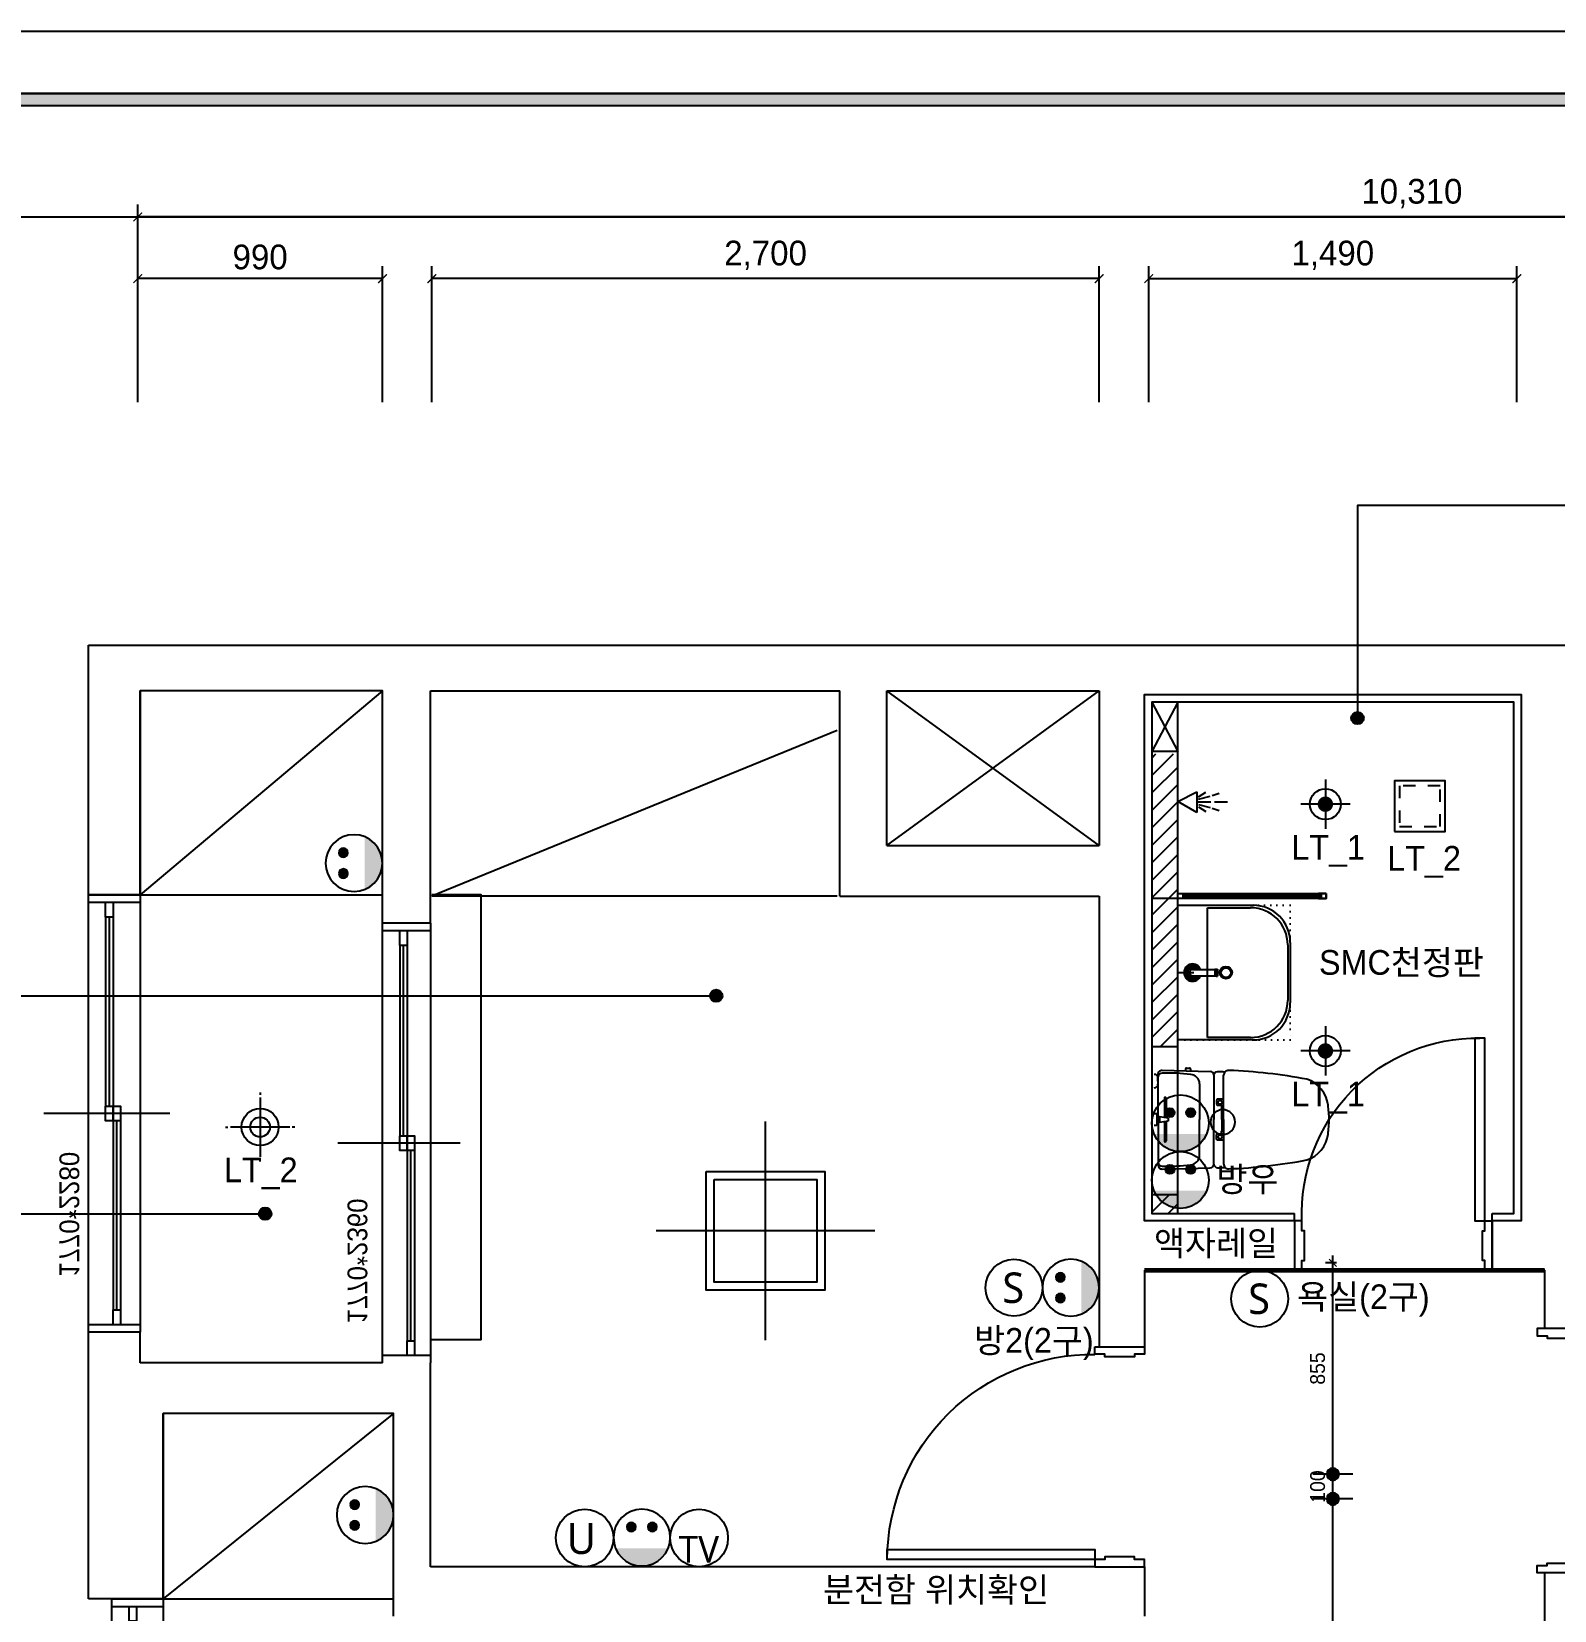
# Model space of a CAD drawing. Header units: inches. Extents: x 47110 to 180628, y 8205 to 35062.
# Drawn here: x 73339 to 79500, y 28002 to 34393 of the extents above; entities that cross this region are included whole.
import ezdxf
from ezdxf.enums import TextEntityAlignment as Align

# ---------------------------------------------------------------- set-up
doc = ezdxf.new("R2010")
doc.units = ezdxf.units.IN
doc.header["$LTSCALE"] = 100
doc.header["$MEASUREMENT"] = 0
doc.header["$PDSIZE"] = 700.071425
for name, pattern in [('DOT', [0.25, 0, -0.25]), ('HID', [2.5, 1.5, -1]), ('HID2', [1, 0.5, -0.5]), ('HIDDEN', [0.375, 0.25, -0.125])]:
    doc.linetypes.add(name, pattern=pattern)
for name, color, linetype in [('0-ELC TEXT', 7, 'Continuous'), ('03-WAL NEW', 3, 'Continuous'), ('06-FUR', 6, 'Continuous'), ('06-LIGHT', 4, 'Continuous'), ('07-DIM', 1, 'Continuous'), ('08-HAT', 8, 'Continuous'), ('3.기호.계단선', 30, 'Continuous'), ('BATH', 4, 'Continuous'), ('C-WALL1', 2, 'Continuous'), ('CEIL-DOOR', 6, 'Continuous'), ('CEIL-LIGHT', 7, 'Continuous'), ('CO-BATH', 6, 'Continuous'), ('CO-DO-FR', 7, 'Continuous'), ('CO-DOOR', 8, 'Continuous'), ('F-SYM', 7, 'Continuous'), ('fin', 5, 'Continuous'), ('FORM(YOURNAME)-11', 1, 'Continuous'), ('HAT', 8, 'Continuous'), ('HL', 6, 'HIDDEN'), ('RC-LIGHT', 7, 'Continuous'), ('U-LANP', 6, 'Continuous'), ('WAL NEW', 3, 'Continuous'), ('도면층2', 2, 'Continuous'), ('도면층4', 4, 'Continuous'), ('도면층5', 5, 'Continuous'), ('도면층8', 8, 'Continuous'), ('설비', 140, 'Continuous')]:
    doc.layers.add(name, color=color, linetype=linetype)
doc.styles.add('HY 울릉도 L', font='')
doc.styles.get("Standard").update_dxf_attribs({"font": 'txt.shx', "bigfont": 'whgtxt.shx'})
doc.styles.add('YOURNAME', font='HY울릉도M.TTF')
doc.styles.add('마감재', font='stylu.ttf')
doc.styles.add('코레일둥고', font='Korail_Round_Gothic_Medium.ttf')
doc.styles.get('HY 울릉도 L').set_extended_font_data('HY울릉도L')
doc.linetypes.add('TRACKS', pattern='A,0.15,[130,ltypeshp.shx,S=0.25,R=0,X=0,Y=0],0.15', length=0.3)
doc.dimstyles.new('30', dxfattribs={"dimscale": 30, "dimtxt": 2, "dimasz": 1, "dimexe": 1, "dimexo": 1, "dimgap": 1, "dimtad": 1, "dimdec": 0, "dimrnd": 0.05, "dimdsep": 46, "dimlunit": 6, "dimtxsty": 'HY 울릉도 L', "dimblk": 'ARCHTICK', "dimcen": 2.5, "dimdle": 1, "dimclrd": 133, "dimclre": 133, "dimclrt": 30, "dimadec": 0, "dimazin": 0, "dimtfac": 1, "dimtdec": 0, "dimtix": 1, "dimtmove": 2, "dimatfit": 3, "dimldrblk": 'ARCHTICK', "dimfxl": 1, "dimlwd": -1, "dimlwe": -1, "dimarcsym": 0})
doc.dimstyles.new('벽치수 Copy of DIM-50', dxfattribs={"dimscale": 50, "dimtxt": 2, "dimasz": 0.7, "dimexe": 1, "dimexo": 1, "dimgap": 0.7, "dimtad": 1, "dimdec": 0, "dimzin": 1, "dimdsep": 46, "dimlunit": 6, "dimtxsty": '마감재', "dimblk": 'ARCHTICK', "dimcen": -0.09, "dimclrd": 256, "dimclre": 256, "dimclrt": 3, "dimadec": 0, "dimazin": 0, "dimtfac": 1, "dimtdec": 0, "dimtix": 1, "dimtmove": 2, "dimatfit": 0, "dimldrblk": 'ARCHTICK', "dimfxl": 1, "dimtolj": 1, "dimtzin": 0, "dimarcsym": 0})
pattern_1 = [(45, (21832.62, -50), (-35.35534, 35.35534), [])]

# ---------------------------------------------------------------- blocks, each defined once
blk = doc.blocks.new('FORM-PLAN')
at = {"layer": 'FORM(YOURNAME)-11'}
h = blk.add_hatch(color=256, dxfattribs=at)
h.dxf.hatch_style = 1
h.paths.add_polyline_path([(-71444, 55115), (10556, 55115), (10556, 54915), (-71444, 54915)])
h.paths.add_polyline_path([(-71444, -2085), (10556, -2085), (10556, -2285), (-71444, -2285)])
at = {"layer": 'Defpoints', "color": 158}
for points in [[(-71444, -2285), (10556, -2285), (10556, 55115), (-71444, 55115)], [(-69444, 53115), (-64, 53115), (-64, 1215), (-69444, 1215)]]:
    blk.add_lwpolyline(points, close=True, dxfattribs=at)
at = {"layer": 'FORM(YOURNAME)-11', "color": 250}
blk.add_lwpolyline([(-72444, -3285), (11556, -3285), (11556, 56115), (-72444, 56115)], close=True, dxfattribs=at)
at = {"layer": 'FORM(YOURNAME)-11'}
blk.add_lwpolyline([(-71444, 55115), (10556, 55115), (10556, 54915), (-71444, 54915)], close=True, dxfattribs=at)
at = {"layer": 'FORM(YOURNAME)-11', "color": 3, "style": 'YOURNAME'}
for tag, height, p in [('1', 450, (9905, 18188)), ('2', 450, (9905, 17544)), ('3', 450, (9905, 16257)), ('4', 450, (9905, 14326)), ('5', 515, (9905, 12009)), ('6', 515, (9905, 9757)), ('7', 515, (9905, 7504)), ('8', 515, (9905, 5252)), ('9', 515, (9905, 2999)), ('10', 515, (5655, 811)), ('11', 515, (9905, 747)), ('12', 515, (5655, -1441)), ('13', 515, (9905, -1441))]:
    blk.add_attdef(tag, text='', height=height, dxfattribs=at).set_placement(p, align=Align.MIDDLE_RIGHT)
blk = doc.blocks.new('_ArchTick')
at = {"color": 0, "linetype": 'ByBlock', "const_width": 0.15}
blk.add_lwpolyline([(-0.5, -0.5), (0.5, 0.5)], dxfattribs=at)
blk = doc.blocks.new('*D35')
at = {"layer": '07-DIM', "lineweight": -2, "transparency": 16777216}
for p, q in [((73768.8, 32892.6), (73768.8, 33692.6)), ((84078.8, 32892.6), (84078.8, 33692.6)), ((84078.8, 33642.6), (73768.8, 33642.6))]:
    blk.add_line(p, q, dxfattribs=at)
at = {"layer": 'Defpoints', "color": 0, "transparency": 16777216}
for p in [(73768.8, 33642.6), (73768.8, 32842.6), (84078.8, 32842.6)]:
    blk.add_point(p, dxfattribs=at)
at = {"layer": '07-DIM', "lineweight": -2, "transparency": 16777216, "xscale": 35, "yscale": 35, "zscale": 35, "rotation": 180}
blk.add_blockref('_ArchTick', (73768.8, 33642.6), dxfattribs=at)
at = {"layer": '07-DIM', "lineweight": -2, "transparency": 16777216, "xscale": 35, "yscale": 35, "zscale": 35}
blk.add_blockref('_ArchTick', (84078.8, 33642.6), dxfattribs=at)
at = {"layer": '07-DIM', "color": 3, "transparency": 16777216, "insert": (78923.8, 33736.9), "char_height": 100, "attachment_point": 5, "style": '마감재'}
blk.add_mtext('\\A1;10,310', dxfattribs=at)
blk = doc.blocks.new('*D36')
at = {"layer": '07-DIM', "lineweight": -2, "transparency": 16777216}
for p, q in [((74958.8, 32892.6), (74958.8, 33442.6)), ((77658.8, 32892.6), (77658.8, 33442.6)), ((77658.8, 33392.6), (74958.8, 33392.6))]:
    blk.add_line(p, q, dxfattribs=at)
at = {"layer": 'Defpoints', "color": 0, "transparency": 16777216}
for p in [(74958.8, 33392.6), (74958.8, 32842.6), (77658.8, 32842.6)]:
    blk.add_point(p, dxfattribs=at)
at = {"layer": '07-DIM', "lineweight": -2, "transparency": 16777216, "xscale": 35, "yscale": 35, "zscale": 35, "rotation": 180}
blk.add_blockref('_ArchTick', (74958.8, 33392.6), dxfattribs=at)
at = {"layer": '07-DIM', "lineweight": -2, "transparency": 16777216, "xscale": 35, "yscale": 35, "zscale": 35}
blk.add_blockref('_ArchTick', (77658.8, 33392.6), dxfattribs=at)
at = {"layer": '07-DIM', "color": 3, "transparency": 16777216, "insert": (76308.8, 33486.9), "char_height": 100, "attachment_point": 5, "style": '마감재'}
blk.add_mtext('\\A1;2,700', dxfattribs=at)
blk = doc.blocks.new('*D37')
at = {"layer": '07-DIM', "lineweight": -2, "transparency": 16777216}
for p, q in [((73768.8, 32892.6), (73768.8, 33442.6)), ((74758.8, 32892.6), (74758.8, 33442.6)), ((74758.8, 33392.6), (73768.8, 33392.6))]:
    blk.add_line(p, q, dxfattribs=at)
at = {"layer": 'Defpoints', "color": 0, "transparency": 16777216}
for p in [(73768.8, 33392.6), (73768.8, 32842.6), (74758.8, 32842.6)]:
    blk.add_point(p, dxfattribs=at)
at = {"layer": '07-DIM', "lineweight": -2, "transparency": 16777216, "xscale": 35, "yscale": 35, "zscale": 35, "rotation": 180}
blk.add_blockref('_ArchTick', (73768.8, 33392.6), dxfattribs=at)
at = {"layer": '07-DIM', "lineweight": -2, "transparency": 16777216, "xscale": 35, "yscale": 35, "zscale": 35}
blk.add_blockref('_ArchTick', (74758.8, 33392.6), dxfattribs=at)
at = {"layer": '07-DIM', "color": 3, "transparency": 16777216, "insert": (74263.8, 33479.6), "char_height": 100, "attachment_point": 5, "style": '마감재'}
blk.add_mtext('\\A1;990', dxfattribs=at)
blk = doc.blocks.new('*D38')
at = {"layer": '07-DIM', "lineweight": -2, "transparency": 16777216}
for p, q in [((77858.8, 32892.6), (77858.8, 33442.6)), ((79348.8, 32892.6), (79348.8, 33442.6)), ((77858.8, 33392.6), (79348.8, 33392.6))]:
    blk.add_line(p, q, dxfattribs=at)
at = {"layer": 'Defpoints', "color": 0, "transparency": 16777216}
for p in [(79348.8, 33392.6), (77858.8, 32842.6), (79348.8, 32842.6)]:
    blk.add_point(p, dxfattribs=at)
at = {"layer": '07-DIM', "lineweight": -2, "transparency": 16777216, "xscale": 35, "yscale": 35, "zscale": 35, "rotation": 180}
blk.add_blockref('_ArchTick', (77858.8, 33392.6), dxfattribs=at)
at = {"layer": '07-DIM', "lineweight": -2, "transparency": 16777216, "xscale": 35, "yscale": 35, "zscale": 35}
blk.add_blockref('_ArchTick', (79348.8, 33392.6), dxfattribs=at)
at = {"layer": '07-DIM', "color": 3, "transparency": 16777216, "insert": (78603.8, 33486.9), "char_height": 100, "attachment_point": 5, "style": '마감재'}
blk.add_mtext('\\A1;1,490', dxfattribs=at)
blk = doc.blocks.new('fffsere')
blk.add_circle((58066.1, 29948.7), 50)
at = {"layer": 'C-WALL1'}
for p, q in [((61271.1, 30753.7), (61271.1, 31693.7)), ((61271.1, 28148.7), (61271.1, 28973.7))]:
    blk.add_line(p, q, dxfattribs=at)
at = {"layer": 'CO-DO-FR'}
for points in [[(56976.1, 29548.7), (56976.1, 29348.7), (57006.1, 29348.7), (57006.1, 29388.7), (57016.1, 29388.7), (57016.1, 29508.7), (57006.1, 29508.7), (57006.1, 29548.7), (56976.1, 29548.7)], [(57776.1, 29548.7), (57776.1, 29348.7), (57746.1, 29348.7), (57746.1, 29388.7), (57736.1, 29388.7), (57736.1, 29508.7), (57746.1, 29508.7), (57746.1, 29548.7), (57776.1, 29548.7)], [(56593.6, 29113.7), (56793.6, 29113.7), (56793.6, 29083.7), (56753.6, 29083.7), (56753.6, 29073.7), (56633.6, 29073.7), (56633.6, 29083.7), (56593.6, 29083.7), (56593.6, 29113.7)], [(58583.6, 29038.7), (58383.6, 29038.7), (58383.6, 29008.7), (58423.6, 29008.7), (58423.6, 28998.7), (58543.6, 28998.7), (58543.6, 29008.7), (58583.6, 29008.7), (58583.6, 29038.7)], [(58583.6, 28148.7), (58383.6, 28148.7), (58383.6, 28178.7), (58423.6, 28178.7), (58423.6, 28188.7), (58543.6, 28188.7), (58543.6, 28178.7), (58583.6, 28178.7), (58583.6, 28148.7)], [(56593.6, 28123.7), (56793.6, 28123.7), (56793.6, 28153.7), (56753.6, 28153.7), (56753.6, 28163.7), (56633.6, 28163.7), (56633.6, 28153.7), (56593.6, 28153.7), (56593.6, 28123.7)]]:
    blk.add_lwpolyline(points, close=True, dxfattribs=at)
at = {"layer": 'CO-DOOR'}
for points in [[(57046.1, 30288.7), (57046.1, 29548.7), (57006.1, 29548.7), (57006.1, 30288.7)], [(59423.6, 28218.7), (58583.6, 28218.7), (58583.6, 28178.7), (59423.6, 28178.7)]]:
    blk.add_lwpolyline(points, close=True, dxfattribs=at)
for centre, radius, start, end in [((57036.1, 29578.1), 710.6, 357.62404, 90.80632), ((58592, 28177.2), 831.5, 0.10143, 90.58474)]:
    blk.add_arc(centre, radius, start, end, dxfattribs=at)
at = {"layer": '도면층2'}
for p, q in [((62656.1, 31878.7), (51823.6, 31878.7)), ((62656.1, 30868.7), (62656.1, 31878.7)), ((59426.1, 31693.7), (58566.1, 31693.7)), ((58566.1, 31693.7), (58566.1, 31068.7)), ((59426.1, 31068.7), (59426.1, 31693.7)), ((59616.1, 30863.7), (59616.1, 31693.7)), ((61271.1, 31693.7), (59616.1, 31693.7)), ((61466.1, 30753.7), (61466.1, 31693.7)), ((61466.1, 31693.7), (62446.1, 31693.7)), ((62446.1, 30868.7), (62446.1, 31693.7)), ((59426.1, 31068.7), (58566.1, 31068.7)), ((62446.1, 30868.7), (62656.1, 30868.7)), ((59616.1, 30863.7), (58566.1, 30863.7)), ((58566.1, 30863.7), (58566.1, 29038.7)), ((61271.1, 30753.7), (61466.1, 30753.7)), ((56976.1, 29548.7), (56976.1, 29348.7)), ((57776.1, 29548.7), (57776.1, 29348.7)), ((56763.6, 29113.7), (56763.6, 29348.7)), ((56763.6, 29348.7), (56976.1, 29348.7)), ((57776.1, 29348.7), (58383.6, 29348.7)), ((58383.6, 29348.7), (58383.6, 29038.7)), ((62446.1, 28973.7), (62446.1, 29098.7)), ((62446.1, 29098.7), (62656.1, 29098.7)), ((62656.1, 28018.7), (62656.1, 29098.7)), ((58583.6, 29038.7), (58383.6, 29038.7)), ((61466.1, 28973.7), (62446.1, 28973.7)), ((61421.1, 27948.7), (61421.1, 28768.7)), ((61421.1, 28768.7), (62353.6, 28768.7)), ((62353.6, 28018.7), (62353.6, 28768.7)), ((56763.6, 27893.7), (56763.6, 28123.7)), ((58383.6, 28148.7), (58383.6, 27948.7)), ((58583.6, 28148.7), (61271.1, 28148.7)), ((62353.6, 28018.7), (62656.1, 28018.7)), ((62353.6, 28018.7), (62561.1, 28018.7))]:
    blk.add_line(p, q, dxfattribs=at)
for points in [[(57776.1, 29548.7), (58383.6, 29548.7), (58383.6, 31678.7), (56858.6, 31678.7), (56858.6, 29548.7), (56976.1, 29548.7)], [(56976.1, 29348.7), (56763.6, 29348.7)], [(58383.6, 29348.7), (57776.1, 29348.7)]]:
    blk.add_lwpolyline(points, dxfattribs=at)
at = {"layer": '도면층4'}
for p, q in [((62656.1, 30868.7), (62446.1, 30868.7)), ((62446.1, 30868.7), (62446.1, 29098.7)), ((62656.1, 29098.7), (62656.1, 30868.7)), ((62656.1, 30838.7), (62446.1, 30838.7)), ((61271.1, 30753.7), (61271.1, 28973.7)), ((61466.1, 28973.7), (61466.1, 30753.7)), ((62571.1, 30013.7), (62571.1, 30778.7)), ((61466.1, 30723.7), (61271.1, 30723.7)), ((61381.1, 29893.7), (61381.1, 30663.7)), ((62326.1, 29983.7), (62836.1, 29983.7)), ((62541.1, 29188.7), (62541.1, 29953.7)), ((61151.1, 29863.7), (61646.1, 29863.7)), ((61351.1, 29063.7), (61351.1, 29833.7)), ((56976.1, 29348.7), (56976.1, 29548.7)), ((56976.1, 29548.7), (56976.1, 29348.7)), ((57776.1, 29548.7), (57776.1, 29348.7)), ((62446.1, 29128.7), (62656.1, 29128.7)), ((62446.1, 29098.7), (62656.1, 29098.7)), ((58583.6, 29038.7), (58383.6, 29038.7)), ((61271.1, 29003.7), (61466.1, 29003.7)), ((62561.1, 28018.7), (62353.6, 28018.7)), ((62353.6, 28018.7), (62353.6, 25568.7)), ((62561.1, 25568.7), (62561.1, 28018.7)), ((62561.1, 27988.7), (62353.6, 27988.7))]:
    blk.add_line(p, q, dxfattribs=at)
for points in [[(62556.1, 30778.7), (62586.1, 30778.7), (62586.1, 30838.7), (62556.1, 30838.7)], [(61366.1, 30663.7), (61396.1, 30663.7), (61396.1, 30723.7), (61366.1, 30723.7)], [(62526.1, 29953.7), (62556.1, 29953.7), (62556.1, 30013.7), (62526.1, 30013.7)], [(62556.1, 29953.7), (62586.1, 29953.7), (62586.1, 30013.7), (62556.1, 30013.7)], [(61336.1, 29833.7), (61366.1, 29833.7), (61366.1, 29893.7), (61336.1, 29893.7)], [(61366.1, 29833.7), (61396.1, 29833.7), (61396.1, 29893.7), (61366.1, 29893.7)], [(62526.1, 29128.7), (62556.1, 29128.7), (62556.1, 29188.7), (62526.1, 29188.7)], [(61336.1, 29003.7), (61366.1, 29003.7), (61366.1, 29063.7), (61336.1, 29063.7)], [(62461.1, 27928.7), (62491.1, 27928.7), (62491.1, 27988.7), (62461.1, 27988.7)]]:
    blk.add_lwpolyline(points, close=True, dxfattribs=at)
at = {"layer": '도면층5'}
for p, q in [((62556.1, 30778.7), (62556.1, 30013.7)), ((62586.1, 30778.7), (62586.1, 30013.7)), ((61366.1, 30663.7), (61366.1, 29893.7)), ((61396.1, 30663.7), (61396.1, 29893.7)), ((62526.1, 29953.7), (62526.1, 29188.7)), ((62556.1, 29953.7), (62556.1, 29188.7)), ((61336.1, 29833.7), (61336.1, 29063.7)), ((61366.1, 29833.7), (61366.1, 29063.7))]:
    blk.add_line(p, q, dxfattribs=at)
at = {"layer": '도면층8'}
for p, q in [((58566.1, 31068.7), (59426.1, 31693.7)), ((59426.1, 31068.7), (58566.1, 31693.7))]:
    blk.add_line(p, q, dxfattribs=at)
at = {"layer": '도면층4', "style": '코레일둥고'}
for s, p in [('1770*2280', (62773.1, 29322.1)), ('1770*2360', (61607.5, 29133.2))]:
    blk.add_text(s, height=80, rotation=90, dxfattribs=at).set_placement(p)
blk = doc.blocks.new('FFFF')
at = {"layer": 'WAL NEW'}
h = blk.add_hatch(dxfattribs=at)
h.set_pattern_fill('_USER', color=256, scale=50, angle=45, pattern_type=0)
h.set_pattern_definition(pattern_1)
h.paths.add_polyline_path([(77853.6, 30883.7), (77748.6, 30883.7), (77748.6, 31468.7), (77853.6, 31468.7)])
h = blk.add_hatch(dxfattribs=at)
h.set_pattern_fill('_USER', color=8, scale=50, angle=45, pattern_type=0)
h.set_pattern_definition(pattern_1)
h.paths.add_polyline_path([(77748.6, 30883.7), (77748.6, 30283.7), (77853.6, 30283.7), (77853.6, 30311.2), (77853.6, 30856.2), (77853.6, 30883.7)])
h.paths.add_polyline_path([(77748.6, 29683.7), (77748.6, 29608.7), (77853.6, 29608.7), (77853.6, 29683.7)])
at = {"color": 8}
blk.add_line((77853.6, 30583.7), (77918.6, 30583.7), dxfattribs=at)
at = {"layer": '03-WAL NEW'}
for p, q in [((77853.6, 29608.7), (77853.6, 31678.7)), ((77853.6, 30883.7), (77748.6, 30883.7)), ((77853.6, 30283.7), (77748.6, 30283.7)), ((77853.6, 29683.7), (77748.6, 29683.7))]:
    blk.add_line(p, q, dxfattribs=at)
blk.add_lwpolyline([(77853.6, 31478.7), (77748.6, 31478.7)], dxfattribs=at)
at = {"layer": '06-FUR', "color": 8}
for p, q in [((74636.1, 31723.7), (73656.1, 30898.7)), ((76476.1, 31563.7), (74836.1, 30893.7)), ((76476.1, 30893.7), (74836.1, 30893.7)), ((74681.1, 28798.7), (73748.6, 28048.7))]:
    blk.add_line(p, q, dxfattribs=at)
for points in [[(73656.1, 30898.7), (74636.1, 30898.7), (74636.1, 31723.7), (73656.1, 31723.7)], [(73748.6, 28048.7), (74681.1, 28048.7), (74681.1, 28798.7), (73748.6, 28798.7)]]:
    blk.add_lwpolyline(points, close=True, dxfattribs=at)
at = {"layer": '08-HAT', "color": 8}
for p, q in [((77853.6, 31678.7), (77748.6, 31478.7)), ((77748.6, 31678.7), (77853.6, 31478.7))]:
    blk.add_line(p, q, dxfattribs=at)
at = {"layer": 'BATH', "color": 8}
for p, q in [((77853.6, 31276.2), (77931.1, 31316)), ((77931.1, 31316), (77931.1, 31231.8)), ((77937.6, 31295.1), (77967.6, 31314)), ((77931.1, 31231.8), (77853.6, 31276.2)), ((77935, 31274.9), (77987.7, 31274.9)), ((77937, 31285.3), (77985.2, 31297.7)), ((77937, 31264.4), (77985.2, 31252)), ((77937.6, 31254.7), (77967.6, 31235.7)), ((77992.4, 31301), (78021.1, 31309.4)), ((78002.2, 31274.9), (78055.6, 31274.9)), ((77992.4, 31248.8), (78021.1, 31240.3)), ((78326.1, 29578.7), (78326.1, 29608.7)), ((79126.1, 29578.7), (79126.1, 29608.7))]:
    blk.add_line(p, q, dxfattribs=at)
blk.add_lwpolyline([(79126.1, 29608.7), (79213.6, 29608.7), (79213.6, 31678.7), (77748.6, 31678.7), (77748.6, 29608.7), (78326.1, 29608.7)], dxfattribs=at)
at = {"layer": 'CO-BATH', "color": 8}
for p, q in [((77853.6, 30883.7), (77853.6, 30903.7)), ((77853.6, 30903.7), (78453.6, 30903.7)), ((78453.6, 30883.7), (77853.6, 30883.7)), ((78433.6, 30896.2), (77873.6, 30896.2)), ((78433.6, 30891.2), (77873.6, 30891.2)), ((78453.6, 30903.7), (78453.6, 30883.7)), ((77853.6, 30856.2), (78158.6, 30856.2)), ((77853.6, 30311.2), (77853.6, 30856.2)), ((77973.6, 30846.2), (78148.6, 30846.2)), ((77973.6, 30321.2), (77973.6, 30846.2)), ((78298.6, 30696.2), (78298.6, 30471.2)), ((78308.6, 30706.2), (78308.6, 30461.2)), ((77913.6, 30596.2), (78004.1, 30596.2)), ((77913.6, 30571.2), (78004.1, 30571.2)), ((78004.1, 30597.2), (78009.1, 30597.2)), ((78004.1, 30597.2), (78004.1, 30570.2)), ((78004.1, 30570.2), (78009.1, 30570.2)), ((78009.1, 30598.2), (78014.1, 30598.2)), ((78009.1, 30598.2), (78009.1, 30569.2)), ((78009.1, 30569.2), (78014.1, 30569.2)), ((78014.1, 30598.2), (78014.1, 30569.2)), ((78158.6, 30311.2), (77853.6, 30311.2)), ((78148.6, 30321.2), (77973.6, 30321.2))]:
    blk.add_line(p, q, dxfattribs=at)
for points in [[(77853.6, 30903.7), (77883.6, 30903.7), (77883.6, 30898.7), (77873.6, 30898.7), (77873.6, 30888.7), (77883.6, 30888.7), (77883.6, 30883.7), (77853.6, 30883.7)], [(78453.6, 30903.7), (78423.6, 30903.7), (78423.6, 30898.7), (78433.6, 30898.7), (78433.6, 30888.7), (78423.6, 30888.7), (78423.6, 30883.7), (78453.6, 30883.7)]]:
    blk.add_lwpolyline(points, close=True, dxfattribs=at)
at = {"layer": 'CO-BATH', "color": 8, "linetype": 'DOT'}
blk.add_lwpolyline([(78308.6, 30856.2), (78308.6, 30311.2), (77853.6, 30311.2), (77853.6, 30856.2)], close=True, dxfattribs=at)
at = {"layer": 'CO-BATH', "color": 8}
for radius in [25, 20]:
    blk.add_circle((78048.6, 30583.7), radius, dxfattribs=at)
for centre, radius, start, end in [((78148.6, 30696.2), 150, 0, 90), ((78158.6, 30706.2), 150, 0, 90), ((77913.6, 30583.7), 35, 20.92486, 339.07519), ((77913.6, 30583.7), 30, 24.62434, 335.37571), ((77913.6, 30583.7), 25, 30.00002, 330.00002), ((77913.6, 30583.7), 18, 43.98299, 316.01706), ((77913.6, 30583.7), 12.5, 90.00002, 270.00002), ((78148.6, 30471.2), 150, 270, 0), ((78158.6, 30461.2), 150, 270, 0)]:
    blk.add_arc(centre, radius, start, end, dxfattribs=at)
at = {"layer": 'fin', "color": 8}
for p, q in [((78000, 30169), (78000, 29988.7)), ((78039.2, 29988.7), (78039.2, 30168)), ((77773.6, 30144.4), (77773.6, 30156.9)), ((77773.6, 30144.4), (77773.6, 30131.9)), ((77775, 29996.7), (77775, 30161.3)), ((77942.2, 30133.9), (77942.2, 29988.7)), ((77775, 29980.7), (77775, 29816.1)), ((77942.2, 29843.4), (77942.2, 29988.7)), ((78000, 29808.3), (78000, 29988.7)), ((78039.2, 29988.7), (78039.2, 29809.4))]:
    blk.add_line(p, q, dxfattribs=at)
for points in [[(77775, 30161.3), (77775, 30173.7, -0.421209), (77790.3, 30188.7), (77985.3, 30184, -0.001659)], [(78000, 30169, -0.371724), (78014.7, 30183.4, -0.003515), (78045.6, 30182.6, -0.320541)], [(77775, 29816.1), (77775, 29803.7, 0.421209), (77790.3, 29788.7), (77985.3, 29793.3, 0.001659)], [(78000, 29808.3, 0.371724), (78014.7, 29793.9, 0.003515), (78045.6, 29794.8, 0.320541)]]:
    blk.add_lwpolyline(points, format="xyb", dxfattribs=at)
for centre, radius, start, end in [((77758.6, 30156.9), 15, 0, 90), ((77791, 30161.3), 16, 90.68841, 180), ((77802.8, 29177.3), 1000, 84.05625, 90.68841), ((77902.2, 30132.2), 40, 2.48709, 84.05625), ((77985, 30169), 15, 0, 88.63491), ((78059.2, 30168), 20, 87.6667, 180), ((77970.2, 27983.9), 2205.9, 79.39193, 87.6667), ((77758.6, 30131.9), 15, 270, 0), ((78336.9, 30032.9), 125.5, 6.57592, 71.7036), ((78060, 29988.7), 405.9, 0, 8.30074), ((78060, 29988.7), 405.9, 351.69926, 0), ((78336.9, 29944.5), 125.5, 288.2964, 353.42408), ((77902.2, 29845.2), 40, 275.94375, 357.51291), ((77791, 29816.1), 16, 180, 269.31159), ((77802.8, 30800), 1000, 269.31159, 275.94375), ((77985, 29808.3), 15, 271.36509, 0), ((78059.2, 29809.4), 20, 180, 272.3333), ((77970.2, 31993.5), 2205.9, 272.3333, 280.60807)]:
    blk.add_arc(centre, radius, start, end, dxfattribs=at)
at = {"layer": 'HL', "color": 8, "linetype": 'Continuous'}
for p, q in [((77884.9, 30193.6), (77884.9, 30186.4)), ((77888.9, 30197.6), (77901, 30197.6)), ((77905, 30193.6), (77905, 30185.9)), ((77799.6, 30075.2), (77799.6, 29997.2)), ((77806.6, 30075.2), (77806.6, 29996.2)), ((78032.2, 29988.7), (78032.2, 30035)), ((77768.6, 30012.7), (77758.6, 30012.7)), ((77768.6, 30012.7), (77768.6, 29964.7)), ((77773.3, 29995.6), (77768.6, 30001.1)), ((77773.3, 29981.7), (77768.6, 29976.3)), ((77780.3, 30000), (77773.3, 29995.6)), ((77773.3, 29995.6), (77773.3, 29981.7)), ((77780.3, 29977.3), (77773.3, 29981.7)), ((77814.7, 29994.7), (77780.3, 30000)), ((77780.3, 30000), (77780.3, 29977.3)), ((77814.7, 29982.7), (77780.3, 29977.3)), ((77799.6, 29980.2), (77799.6, 29902.2)), ((77806.6, 29981.2), (77806.6, 29902.2)), ((77814.7, 29994.7), (77814.7, 29982.7)), ((78032.2, 29988.7), (78032.2, 29942.4)), ((77768.6, 29964.7), (77758.6, 29964.7))]:
    blk.add_line(p, q, dxfattribs=at)
for points in [[(78039.2, 30071.2), (78015, 30071.2, 0.414214), (78011, 30067.2), (78011, 30050.8, 0.414214), (78015, 30046.8), (78030.6, 30046.8), (78039.2, 30046.8)], [(78030.6, 30046.8), (78030.6, 30037, 0.414214), (78032.6, 30035), (78039.2, 30035)], [(78039.2, 29906.1), (78015, 29906.1, -0.414214), (78011, 29910.1), (78011, 29926.6, -0.414214), (78015, 29930.6), (78030.6, 29930.6), (78039.2, 29930.6)], [(78030.6, 29930.6), (78030.6, 29940.4, -0.414214), (78032.6, 29942.4), (78039.2, 29942.4)]]:
    blk.add_lwpolyline(points, format="xyb", dxfattribs=at)
for centre in [(78025, 30058.7), (78025, 29918.7)]:
    blk.add_circle(centre, 8, dxfattribs=at)
for centre, radius, start, end in [((77888.9, 30193.6), 4, 90, 180), ((77901, 30193.6), 4, 0, 90), ((77803.1, 30075.2), 3.5, 0, 180), ((77803.1, 29902.2), 3.5, 180, 0)]:
    blk.add_arc(centre, radius, start, end, dxfattribs=at)
at = {"xscale": -1}
blk.add_blockref('fffsere', (136102.1, 30), dxfattribs=at)
blk = doc.blocks.new('매입등')
at = {"layer": 'HAT', "color": 1}
for p, q in [((0, 140), (0, 130)), ((0, 120), (0, -120)), ((-140, 0), (-130, 0)), ((120, 0), (-120, 0)), ((140, 0), (130, 0)), ((-140, 0), (-130, 0)), ((0, -140), (0, -130))]:
    blk.add_line(p, q, dxfattribs=at)
blk.add_circle((0, 0), 40, dxfattribs=at)
at = {"layer": 'U-LANP'}
blk.add_circle((0, 0), 75, dxfattribs=at)
blk = doc.blocks.new('A$C59950440')
at = {"layer": 'CEIL-DOOR'}
blk.add_blockref('매입등', (140, 140), dxfattribs=at)
blk = doc.blocks.new('swich')
at = {"layer": '설비', "color": 140}
blk.add_circle((372828.6, -86554.1), 84, dxfattribs=at)
at = {"layer": '설비', "color": 140, "insert": (372858.7, -86509.1), "char_height": 90, "width": 143.497, "attachment_point": 3}
blk.add_mtext('{\\fMalgun Gothic|b0|i0|c129|p50;S}', dxfattribs=at)
blk = doc.blocks.new('egoo')
at = {"layer": '설비'}
h = blk.add_hatch(color=140, dxfattribs=at)
edge = h.paths.add_edge_path()
edge.add_arc((1015645.3, 443433.7), 22.3, 0, 360)
h = blk.add_hatch(color=140, dxfattribs=at)
edge = h.paths.add_edge_path()
edge.add_arc((1015747.7, 443433.7), 22.3, 0, 360)
h = blk.add_hatch(color=140, dxfattribs=at)
edge = h.paths.add_edge_path()
edge.add_line((1015826.3, 443329.1), (1015566.6, 443329.1))
edge.add_ellipse((1015696.5, 443381.5), major_axis=(99, 99), ratio=1, start_angle=156.95778, end_angle=293.04222)
at = {"layer": '설비', "color": 140}
for centre, radius in [((1015696.5, 443381.5), 140), ((1015645.3, 443433.7), 22.3), ((1015747.7, 443433.7), 22.3)]:
    blk.add_circle(centre, radius, dxfattribs=at)
blk = doc.blocks.new('utp')
at = {"layer": '설비', "color": 140}
blk.add_circle((372927.5, -86920.8), 140, dxfattribs=at)
at = {"layer": '설비', "color": 140, "insert": (372982.3, -87000.6), "char_height": 150, "width": 275.64, "attachment_point": 9}
blk.add_mtext('{\\fMalgun Gothic|b0|i0|c129|p50;U}', dxfattribs=at)
blk = doc.blocks.new('TV')
at = {"layer": '설비', "color": 140}
blk.add_circle((146226.7, 46947.4), 140, dxfattribs=at)
at = {"layer": '설비', "color": 140, "insert": (146088.1, 46827.7), "char_height": 130, "width": 275.64, "attachment_point": 7}
blk.add_mtext('\\pxsm1,qc;{\\fMalgun Gothic|b0|i0|c129|p50;TV}', dxfattribs=at)
blk = doc.blocks.new('hallogen')
h = blk.add_hatch(color=256)
h.dxf.hatch_style = 1
edge = h.paths.add_edge_path()
edge.add_arc((48591.7, 60854.3), 31.2, 0, 360, ccw=False)
at = {"color": 1, "linetype": 'Continuous'}
for p, q in [((48591.7, 60954.3), (48591.7, 60754.3)), ((48691.7, 60854.3), (48491.7, 60854.3))]:
    blk.add_line(p, q, dxfattribs=at)
at = {"color": 4, "linetype": 'Continuous'}
blk.add_circle((48591.7, 60854.3), 62.5, dxfattribs=at)
blk = doc.blocks.new('1')
at = {"linetype": 'Continuous'}
h = blk.add_hatch(color=4, dxfattribs=at)
h.dxf.hatch_style = 1
edge = h.paths.add_edge_path()
edge.add_arc((11539653, -14273504), 37.5, 0, 360)
at = {"color": 1, "linetype": 'Continuous'}
for p, q in [((11539653, -14273637), (11539653, -14273370)), ((11539520, -14273504), (11539787, -14273504))]:
    blk.add_line(p, q, dxfattribs=at)
at = {"color": 4, "linetype": 'Continuous'}
for radius in [41.5, 37.5]:
    blk.add_circle((11539653, -14273504), radius, dxfattribs=at)
blk = doc.blocks.new('*D96')
at = {"layer": '07-DIM', "color": 133, "transparency": 16777216}
for p, q in [((78573.8, 28453.7), (78573.8, 28453.7)), ((78603.8, 26923.7), (78603.8, 28483.7)), ((78573.8, 26953.7), (78573.8, 26953.7))]:
    blk.add_line(p, q, dxfattribs=at)
at = {"layer": 'Defpoints', "color": 0, "transparency": 16777216}
for p in [(78603.8, 28453.7), (78603.8, 28453.7), (78603.8, 26953.7)]:
    blk.add_point(p, dxfattribs=at)
at = {"layer": '07-DIM', "color": 133, "transparency": 16777216, "xscale": 30, "yscale": 30, "zscale": 30}
for p, rotation in [((78603.8, 28453.7), 90), ((78603.8, 26953.7), 270)]:
    blk.add_blockref('_ArchTick', p, dxfattribs=dict(at, rotation=rotation))
at = {"layer": '07-DIM', "color": 30, "transparency": 16777216, "insert": (78537.9, 27703.7), "char_height": 60, "attachment_point": 5, "rotation": 90, "style": 'HY 울릉도 L'}
blk.add_mtext('1,500', dxfattribs=at)
blk = doc.blocks.new('*D97')
at = {"layer": '07-DIM', "color": 133, "transparency": 16777216}
for p, q in [((78603.8, 28423.7), (78603.8, 28583.7)), ((78573.8, 28553.7), (78573.8, 28553.7)), ((78573.8, 28453.7), (78573.8, 28453.7))]:
    blk.add_line(p, q, dxfattribs=at)
at = {"layer": 'Defpoints', "color": 0, "transparency": 16777216}
for p in [(78603.8, 28553.7), (78603.8, 28553.7), (78603.8, 28453.7)]:
    blk.add_point(p, dxfattribs=at)
at = {"layer": '07-DIM', "color": 133, "transparency": 16777216, "xscale": 30, "yscale": 30, "zscale": 30}
for p, rotation in [((78603.8, 28553.7), 270), ((78603.8, 28453.7), 90)]:
    blk.add_blockref('_ArchTick', p, dxfattribs=dict(at, rotation=rotation))
at = {"layer": '07-DIM', "color": 30, "transparency": 16777216, "insert": (78542.6, 28503.7), "char_height": 60, "attachment_point": 5, "rotation": 90, "style": 'HY 울릉도 L'}
blk.add_mtext('100', dxfattribs=at)
blk = doc.blocks.new('*D98')
at = {"layer": '07-DIM', "color": 133, "transparency": 16777216}
for p, q in [((78618.8, 29408.7), (78573.8, 29408.7)), ((78603.8, 28523.7), (78603.8, 29438.7)), ((78633.8, 28553.7), (78633.8, 28553.7))]:
    blk.add_line(p, q, dxfattribs=at)
at = {"layer": 'Defpoints', "color": 0, "transparency": 16777216}
for p in [(78603.8, 29408.7), (78648.8, 29408.7), (78603.8, 28553.7)]:
    blk.add_point(p, dxfattribs=at)
at = {"layer": '07-DIM', "color": 133, "transparency": 16777216, "xscale": 30, "yscale": 30, "zscale": 30}
for p, rotation in [((78603.8, 29408.7), 90), ((78603.8, 28553.7), 270)]:
    blk.add_blockref('_ArchTick', p, dxfattribs=dict(at, rotation=rotation))
at = {"layer": '07-DIM', "color": 30, "transparency": 16777216, "insert": (78542.5, 28981.2), "char_height": 60, "attachment_point": 5, "rotation": 90, "style": 'HY 울릉도 L'}
blk.add_mtext('855', dxfattribs=at)

msp = doc.modelspace()

# ---------------------------------------------------------------- hatches: boundary and pattern name
at = {"layer": '0-ELC TEXT'}
h = msp.add_hatch(color=256, dxfattribs=at)
h.dxf.hatch_style = 1
edge = h.paths.add_edge_path()
edge.add_arc((78703.7, 31613.7), 25, 0, 360)
h = msp.add_hatch(color=256, dxfattribs=at)
h.dxf.hatch_style = 1
edge = h.paths.add_edge_path()
edge.add_arc((76109.2, 30490), 25, -180, 180, ccw=False)
h = msp.add_hatch(color=256, dxfattribs=at)
h.dxf.hatch_style = 1
edge = h.paths.add_edge_path()
edge.add_arc((74284.2, 29608), 25, -180, 180, ccw=False)

# ---------------------------------------------------------------- linework, layer by layer
for p, q in [((72953.1, 30490), (76109.2, 30490)), ((72953.1, 29608), (74284.2, 29608))]:
    msp.add_line(p, q, dxfattribs=at)
msp.add_lwpolyline([(79777.1, 32474.7), (78703.7, 32474.7), (78703.7, 31613.7)], dxfattribs=at)
for centre in [(78703.7, 31613.7), (76109.2, 30490), (74284.2, 29608)]:
    msp.add_circle(centre, 25, dxfattribs=at)
at = {"layer": '06-LIGHT', "color": 30, "linetype": 'TRACKS', "const_width": 20}
msp.add_lwpolyline([(77841.3, 29378.7), (79461.3, 29378.7)], dxfattribs=at)
at = {"layer": 'CEIL-LIGHT', "color": 8}
for p, q in [((76308.8, 29096.3), (76308.8, 29981)), ((76751.2, 29538.7), (75866.5, 29538.7))]:
    msp.add_line(p, q, dxfattribs=at)
at = {"layer": 'CEIL-LIGHT', "color": 4}
msp.add_lwpolyline([(76068.8, 29778.7), (76548.8, 29778.7), (76548.8, 29298.7), (76068.8, 29298.7), (76068.8, 29778.7)], dxfattribs=at)
at = {"layer": 'CEIL-LIGHT', "color": 8}
msp.add_lwpolyline([(76100.8, 29746.7), (76516.8, 29746.7), (76516.8, 29330.7), (76100.8, 29330.7)], close=True, dxfattribs=at)
at = {"layer": 'RC-LIGHT'}
msp.add_lwpolyline([(78853.8, 31155.3), (79058.8, 31155.3), (79058.8, 31360.3), (78853.8, 31360.3)], close=True, dxfattribs=at)
at = {"layer": 'RC-LIGHT', "linetype": 'HID2'}
msp.add_lwpolyline([(78873.8, 31175.3), (79038.8, 31175.3), (79038.8, 31340.3), (78873.8, 31340.3)], close=True, dxfattribs=at)
at = {"layer": 'RC-LIGHT'}
msp.add_lwpolyline([(74958.8, 29098.7), (75158.8, 29098.7), (75158.8, 30898.7), (74958.8, 30898.7)], dxfattribs=at)

# ---------------------------------------------------------------- block references
msp.add_blockref('FFFF', (122.8, 0))
at = {"layer": 'F-SYM', "xscale": 0.2500000000000001, "yscale": 0.2500000000000001, "zscale": 0.2500000000000001}
msp.add_blockref('FORM-PLAN', (87221, 20363.8), dxfattribs=at)
at = {"layer": 'RC-LIGHT'}
for name, p in [('hallogen', (29982.1, -29588.9)), ('hallogen', (29982.1, -30587.7)), ('A$C59950440', (74123.8, 29818.7))]:
    msp.add_blockref(name, p, dxfattribs=at)
at = {"layer": 'RC-LIGHT', "color": 140, "xscale": -0.8214285869294656, "yscale": 0.8214285869294656, "zscale": 0.8214285869294656}
for p, rotation in [((438850, 865349), 90), ((441750, 863630.5), 90.00000000000001), ((438895, 862710.8), 90)]:
    msp.add_blockref('egoo', p, dxfattribs=dict(at, rotation=rotation))
at = {"layer": 'RC-LIGHT', "color": 140, "yscale": 0.8214285869294656, "zscale": 0.8214285869294656}
for p, xscale in [((-756335.1, -334232.2), 0.8214285869294656), ((-756335.1, -334462.2), 0.8214285869294656), ((910130.4, -335909.2), -0.8214285869294656)]:
    msp.add_blockref('egoo', p, dxfattribs=dict(at, xscale=xscale))
at = {"layer": 'RC-LIGHT'}
for name, p, xscale, yscale, zscale in [('1', (7030202.3, 8627049.9), -0.6024096385271789, 0.6024096385271789, 0.6024096385271789), ('1', (7030202.3, 8626949.9), -0.6024096385271789, 0.6024096385271789, 0.6024096385271789), ('TV', (-45815.7, -10827.5), 0.8333333333333334, 0.8333333333333334, 0.8333333333333334)]:
    msp.add_blockref(name, p, dxfattribs=dict(at, xscale=xscale, yscale=yscale, zscale=zscale))
at = {"layer": '설비', "color": 140, "xscale": 1.369047619047649, "yscale": 1.369047619047649, "zscale": 1.369047619047649}
for p in [(-433106.3, 147805), (-432111.9, 147760.3)]:
    msp.add_blockref('swich', p, dxfattribs=at)
at = {"layer": '설비', "color": 253, "true_color": 0x95d0ad, "xscale": 0.8333333333333334, "yscale": 0.8333333333333334, "zscale": 0.8333333333333334}
msp.add_blockref('utp', (-235195.8, 100729.4), dxfattribs=at)

# ---------------------------------------------------------------- texts
at = {"layer": '06-LIGHT', "color": 30, "linetype": 'TRACKS', "style": '코레일둥고'}
msp.add_text('액자레일', height=100, dxfattribs=at).set_placement((77880.3, 29538.1), align=Align.TOP_LEFT)
at = {"layer": '3.기호.계단선', "linetype": 'HID', "style": '코레일둥고'}
for s, p in [('LT_1', (78435.8, 31040.9)), ('LT_2', (78824, 30996.4)), ('SMC천정판', (78547.9, 30575)), ('LT_1', (78435.8, 30042)), ('LT_2', (74117.4, 29735.3))]:
    msp.add_text(s, height=100, dxfattribs=at).set_placement(p)
at = {"layer": 'RC-LIGHT', "color": 140, "style": '코레일둥고'}
for s, p in [('방우', (78133.1, 29797.2)), ('욕실(2구)', (78459.4, 29321.6)), ('방2(2구)', (77152.6, 29145.2))]:
    msp.add_text(s, height=100, dxfattribs=at).set_placement(p, align=Align.TOP_LEFT)
at = {"layer": 'RC-LIGHT', "color": 10, "style": '코레일둥고'}
msp.add_text('분전함 위치확인', height=100, dxfattribs=at).set_placement((76541, 28136.2), align=Align.TOP_LEFT)

# ---------------------------------------------------------------- dimensions: what is measured, and where the dimension line sits
at = {"layer": '07-DIM'}
for base, p1, p2, angle, dimstyle, picture, middle in [((73768.8, 33642.6), (84078.8, 32842.6), (73768.8, 32842.6), 180, '벽치수 Copy of DIM-50', '*D35', (78923.8, 33736.9)), ((74958.8, 33392.6), (77658.8, 32842.6), (74958.8, 32842.6), 180, '벽치수 Copy of DIM-50', '*D36', (76308.8, 33486.9)), ((79348.8, 33392.6), (77858.8, 32842.6), (79348.8, 32842.6), 180, '벽치수 Copy of DIM-50', '*D38', (78603.8, 33486.9)), ((73768.8, 33392.6), (74758.8, 32842.6), (73768.8, 32842.6), 180, '벽치수 Copy of DIM-50', '*D37', (74263.8, 33479.6)), ((78603.8, 29408.7), (78603.8, 28553.7), (78648.8, 29408.7), 90, '30', '*D98', (78542.5, 28981.2)), ((78603.8, 28553.7), (78603.8, 28453.7), (78603.8, 28553.7), 90, '30', '*D97', (78542.6, 28503.7)), ((78603.8, 28453.7), (78603.8, 26953.7), (78603.8, 28453.7), 90, '30', '*D96', (78537.9, 27703.7))]:
    dim = msp.add_linear_dim(base=base, p1=p1, p2=p2, angle=angle, dimstyle=dimstyle, dxfattribs=at)
    dim.commit()
    dim.dimension.update_dxf_attribs({"geometry": picture, "text_midpoint": middle})

doc.saveas('drawing.dxf')
